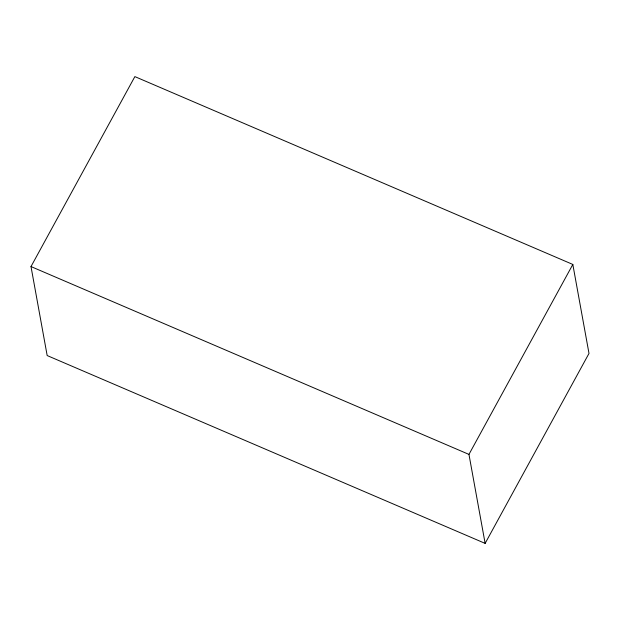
<?xml version="1.0" encoding="UTF-8"?>
<svg xmlns="http://www.w3.org/2000/svg" width="620" height="620" viewBox="0 0 620 620"><rect width="100%" height="100%" fill="white"/><g stroke="black" fill="none" stroke-linecap="round" stroke-linejoin="round"><path stroke-width="0.93" d="M31 266.569L134.866 76.609L572.826 264.446L589 353.431L485.135 543.391L47.174 355.554L31 266.569L468.96 454.406L485.135 543.391M468.96 454.406L572.826 264.446"/></g></svg>
